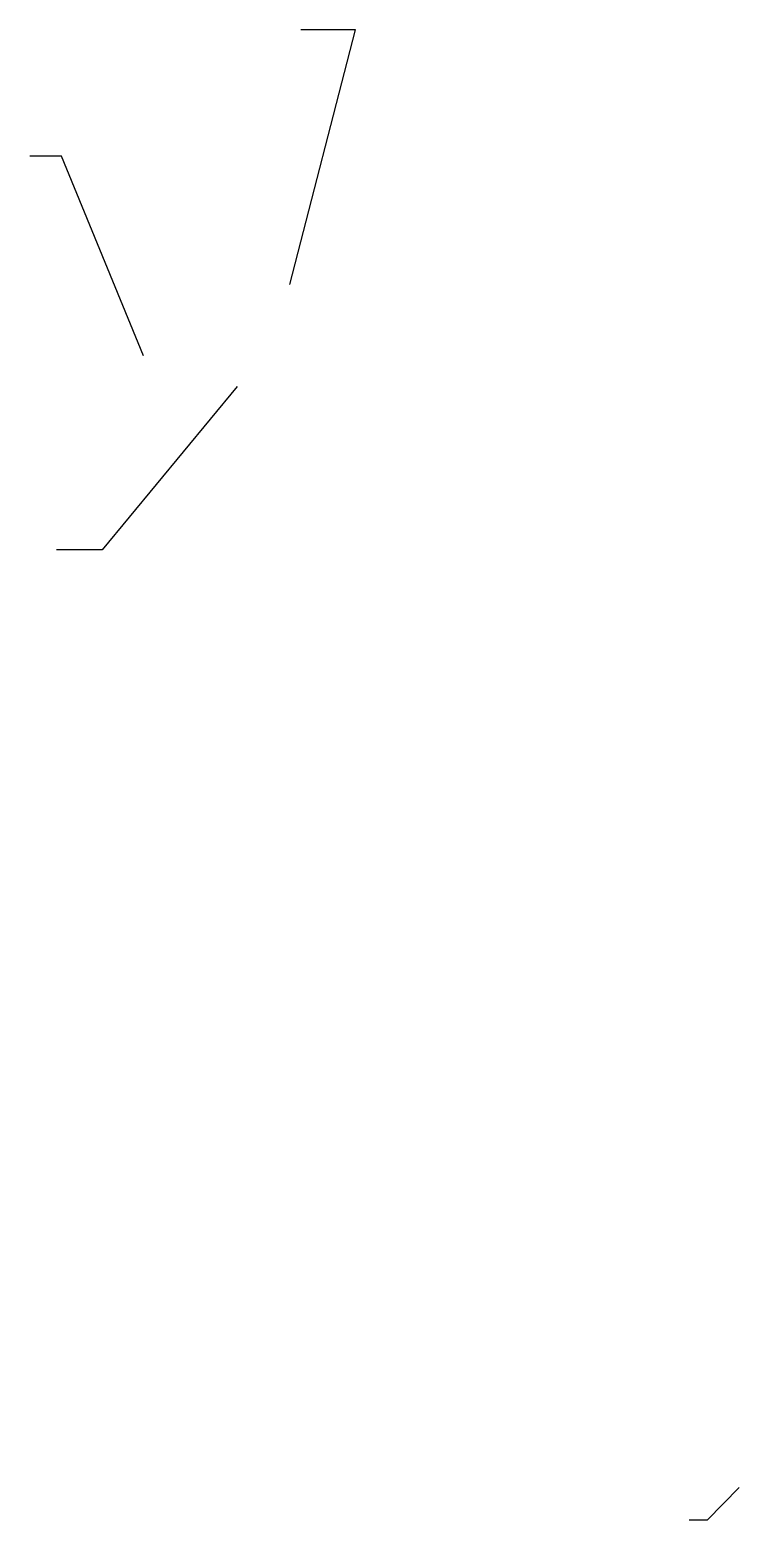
# Paper-space layout 'Layout1' of a CAD drawing. Extents: x 6.8 to 18.7, y 5.6 to 30.5.
import ezdxf

# ---------------------------------------------------------------- set-up
doc = ezdxf.new("R2010")
doc.units = 0
doc.header["$LTSCALE"] = 0.333325
doc.layers.add('CMP-FLSH', color=7, linetype='CONTINUOUS')

psp = doc.layouts.get("Layout1")

# ---------------------------------------------------------------- linework, layer by layer
at = {"layer": 'CMP-FLSH', "color": 0, "linetype": 'CONTINUOUS', "flags": 128}
for points in [[(11.165, 26.26), (12.257, 30.509), (11.346, 30.509)], [(8.719, 25.065), (7.348, 28.402), (6.82, 28.402)]]:
    psp.add_lwpolyline(points, dxfattribs=at)
at = {"layer": 'CMP-FLSH', "color": 0, "linetype": 'CONTINUOUS', "extrusion": (0, 0, -1), "flags": 128}
for points in [[(-10.285, 24.558), (-8.027, 21.828), (-7.267, 21.828)], [(-18.666, 6.181), (-18.13, 5.634), (-17.83, 5.634)]]:
    psp.add_lwpolyline(points, dxfattribs=at)

doc.saveas('drawing.dxf')
